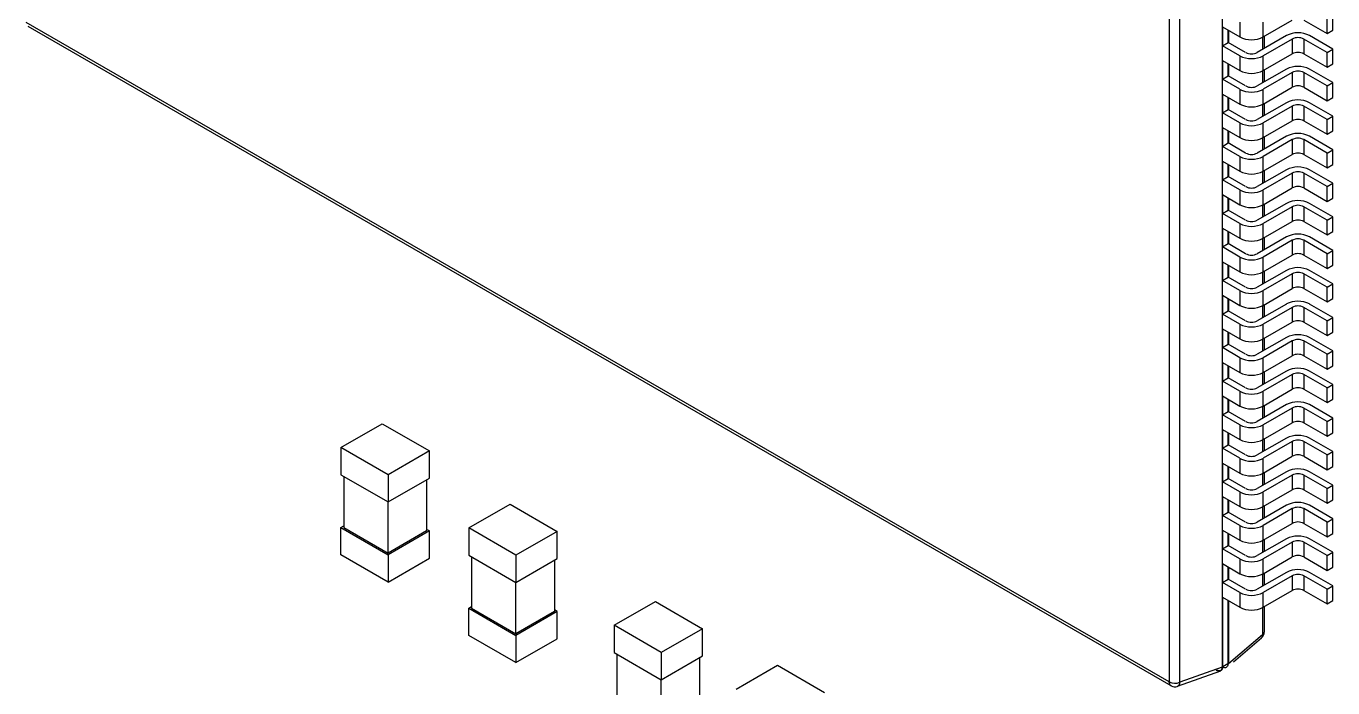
# Paper-space layout 'Layout1' of a CAD drawing. Header units: millimetres. Extents: x 0 to 841, y 0 to 594.
# Drawn here: x 490.51 to 522.3, y 137.33 to 153.43 of the extents above; entities that cross this region are included whole.
import ezdxf

# ---------------------------------------------------------------- set-up
doc = ezdxf.new("R2010")
doc.units = ezdxf.units.MM
doc.layers.get('0').update_dxf_attribs({"lineweight": 50})

psp = doc.layouts.get("Layout1")

# ---------------------------------------------------------------- linework, layer by layer
at = {"color": 18, "linetype": 'Continuous', "lineweight": 25, "true_color": 0x000000}
for p, q in [((519.61, 170.167), (519.61, 137.832)), ((518.318, 169.584), (518.318, 137.474)), ((518.585, 137.466), (518.585, 169.576)), ((519.618, 153.415), (519.618, 153.775)), ((520.608, 153.17), (521.315, 153.579)), ((521.598, 153.579), (522.163, 153.252)), ((522.163, 153.252), (522.163, 153.611)), ((522.305, 153.334), (522.305, 153.693)), ((518.318, 137.474), (490.512, 153.526)), ((490.553, 153.435), (518.36, 137.382)), ((519.618, 153.415), (520.042, 153.17)), ((519.625, 152.962), (519.625, 153.411)), ((519.752, 153.338), (519.752, 153.035)), ((519.766, 153.33), (519.766, 153.036)), ((520.042, 153.53), (520.042, 153.17)), ((520.608, 153.17), (520.608, 153.53)), ((522.163, 153.252), (522.305, 153.334)), ((519.618, 152.958), (519.759, 153.04)), ((520.042, 152.713), (519.618, 152.958)), ((519.618, 152.599), (519.618, 152.958)), ((520.183, 152.795), (519.759, 153.04)), ((521.173, 153.203), (520.466, 152.795)), ((520.595, 153.163), (520.595, 152.869)), ((521.315, 153.121), (520.608, 152.713)), ((520.64, 152.895), (520.64, 153.189)), ((521.315, 153.121), (521.315, 152.762)), ((522.163, 152.795), (521.598, 153.121)), ((521.598, 153.121), (521.598, 152.762)), ((522.305, 152.876), (521.739, 153.203)), ((520.042, 152.713), (520.042, 152.354)), ((520.608, 152.354), (521.315, 152.762)), ((520.608, 152.354), (520.608, 152.713)), ((521.598, 152.762), (522.163, 152.435)), ((522.163, 152.795), (522.305, 152.876)), ((522.163, 152.435), (522.163, 152.795)), ((522.305, 152.517), (522.305, 152.876)), ((519.618, 152.599), (520.042, 152.354)), ((519.625, 152.146), (519.625, 152.594)), ((519.752, 152.521), (519.752, 152.219)), ((519.766, 152.513), (519.766, 152.219)), ((521.173, 152.386), (520.466, 151.978)), ((520.595, 152.347), (520.595, 152.053)), ((521.315, 152.305), (520.608, 151.897)), ((520.64, 152.078), (520.64, 152.372)), ((521.315, 152.305), (521.315, 151.946)), ((522.163, 151.978), (521.598, 152.305)), ((521.598, 152.305), (521.598, 151.946)), ((522.305, 152.06), (521.739, 152.386)), ((522.163, 152.435), (522.305, 152.517)), ((519.618, 152.141), (519.759, 152.223)), ((520.042, 151.897), (519.618, 152.141)), ((519.618, 151.782), (519.618, 152.141)), ((520.183, 151.978), (519.759, 152.223)), ((522.163, 151.978), (522.305, 152.06)), ((522.163, 151.619), (522.163, 151.978)), ((522.305, 151.701), (522.305, 152.06)), ((519.618, 151.782), (520.042, 151.537)), ((519.625, 151.329), (519.625, 151.778)), ((519.752, 151.705), (519.752, 151.402)), ((519.766, 151.697), (519.766, 151.403)), ((520.042, 151.897), (520.042, 151.537)), ((520.608, 151.537), (521.315, 151.946)), ((520.608, 151.537), (520.608, 151.897)), ((521.598, 151.946), (522.163, 151.619)), ((522.163, 151.619), (522.305, 151.701)), ((519.618, 151.325), (519.759, 151.407)), ((520.183, 151.162), (519.759, 151.407)), ((521.173, 151.57), (520.466, 151.162)), ((520.595, 151.53), (520.595, 151.236)), ((521.315, 151.488), (520.608, 151.08)), ((520.64, 151.262), (520.64, 151.556)), ((521.315, 151.488), (521.315, 151.129)), ((522.163, 151.162), (521.598, 151.488)), ((521.598, 151.488), (521.598, 151.129)), ((522.305, 151.243), (521.739, 151.57)), ((520.042, 151.08), (519.618, 151.325)), ((519.618, 150.966), (519.618, 151.325)), ((520.042, 151.08), (520.042, 150.721)), ((520.608, 150.721), (521.315, 151.129)), ((520.608, 150.721), (520.608, 151.08)), ((521.598, 151.129), (522.163, 150.802)), ((522.163, 151.162), (522.305, 151.243)), ((522.163, 150.802), (522.163, 151.162)), ((522.305, 150.884), (522.305, 151.243)), ((519.618, 150.966), (520.042, 150.721)), ((519.625, 150.513), (519.625, 150.961)), ((519.752, 150.888), (519.752, 150.586)), ((519.766, 150.88), (519.766, 150.586)), ((521.173, 150.753), (520.466, 150.345)), ((520.595, 150.714), (520.595, 150.419)), ((520.64, 150.445), (520.64, 150.739)), ((522.305, 150.427), (521.739, 150.753)), ((522.163, 150.802), (522.305, 150.884)), ((519.618, 150.508), (519.759, 150.59)), ((520.042, 150.263), (519.618, 150.508)), ((519.618, 150.149), (519.618, 150.508)), ((520.183, 150.345), (519.759, 150.59)), ((521.315, 150.672), (520.608, 150.263)), ((521.315, 150.672), (521.315, 150.312)), ((522.163, 150.345), (521.598, 150.672)), ((521.598, 150.672), (521.598, 150.312)), ((522.163, 150.345), (522.305, 150.427)), ((522.305, 150.068), (522.305, 150.427)), ((519.618, 150.149), (520.042, 149.904)), ((519.625, 149.696), (519.625, 150.145)), ((519.752, 150.072), (519.752, 149.769)), ((519.766, 150.064), (519.766, 149.77)), ((520.042, 150.263), (520.042, 149.904)), ((520.608, 149.904), (521.315, 150.312)), ((520.608, 149.904), (520.608, 150.263)), ((521.598, 150.312), (522.163, 149.986)), ((522.163, 149.986), (522.163, 150.345)), ((522.163, 149.986), (522.305, 150.068)), ((519.618, 149.692), (519.759, 149.774)), ((520.183, 149.529), (519.759, 149.774)), ((521.173, 149.937), (520.466, 149.529)), ((520.595, 149.897), (520.595, 149.603)), ((521.315, 149.855), (520.608, 149.447)), ((520.64, 149.629), (520.64, 149.923)), ((521.315, 149.855), (521.315, 149.496)), ((522.163, 149.529), (521.598, 149.855)), ((521.598, 149.855), (521.598, 149.496)), ((522.305, 149.61), (521.739, 149.937)), ((520.042, 149.447), (519.618, 149.692)), ((519.618, 149.333), (519.618, 149.692)), ((520.042, 149.447), (520.042, 149.088)), ((520.608, 149.088), (521.315, 149.496)), ((520.608, 149.088), (520.608, 149.447)), ((521.598, 149.496), (522.163, 149.169)), ((522.163, 149.529), (522.305, 149.61)), ((522.163, 149.169), (522.163, 149.529)), ((522.305, 149.251), (522.305, 149.61)), ((519.618, 149.333), (520.042, 149.088)), ((519.625, 148.88), (519.625, 149.328)), ((519.752, 149.255), (519.752, 148.953)), ((519.766, 149.247), (519.766, 148.953)), ((521.173, 149.12), (520.466, 148.712)), ((522.305, 148.794), (521.739, 149.12)), ((522.163, 149.169), (522.305, 149.251)), ((519.618, 148.875), (519.759, 148.957)), ((520.042, 148.63), (519.618, 148.875)), ((519.618, 148.516), (519.618, 148.875)), ((520.183, 148.712), (519.759, 148.957)), ((520.595, 149.081), (520.595, 148.786)), ((521.315, 149.039), (520.608, 148.63)), ((520.64, 148.812), (520.64, 149.106)), ((521.315, 149.039), (521.315, 148.679)), ((522.163, 148.712), (521.598, 149.039)), ((521.598, 149.039), (521.598, 148.679)), ((522.163, 148.712), (522.305, 148.794)), ((522.305, 148.434), (522.305, 148.794)), ((519.618, 148.516), (520.042, 148.271)), ((519.625, 148.063), (519.625, 148.512)), ((520.042, 148.63), (520.042, 148.271)), ((520.608, 148.271), (521.315, 148.679)), ((520.608, 148.271), (520.608, 148.63)), ((521.598, 148.679), (522.163, 148.353)), ((522.163, 148.353), (522.163, 148.712)), ((519.752, 148.439), (519.752, 148.136)), ((519.766, 148.431), (519.766, 148.137)), ((521.173, 148.304), (520.466, 147.896)), ((520.595, 148.264), (520.595, 147.97)), ((521.315, 148.222), (520.608, 147.814)), ((520.64, 147.996), (520.64, 148.29)), ((521.315, 148.222), (521.315, 147.863)), ((522.163, 147.896), (521.598, 148.222)), ((521.598, 148.222), (521.598, 147.863)), ((522.305, 147.977), (521.739, 148.304)), ((522.163, 148.353), (522.305, 148.434)), ((519.618, 148.059), (519.759, 148.14)), ((520.042, 147.814), (519.618, 148.059)), ((519.618, 147.7), (519.618, 148.059)), ((520.183, 147.896), (519.759, 148.14)), ((520.608, 147.455), (521.315, 147.863)), ((521.598, 147.863), (522.163, 147.536)), ((522.163, 147.896), (522.305, 147.977)), ((522.163, 147.536), (522.163, 147.896)), ((522.305, 147.618), (522.305, 147.977)), ((519.618, 147.7), (520.042, 147.455)), ((519.625, 147.247), (519.625, 147.695)), ((519.752, 147.622), (519.752, 147.32)), ((519.766, 147.614), (519.766, 147.32)), ((520.042, 147.814), (520.042, 147.455)), ((520.608, 147.455), (520.608, 147.814)), ((522.163, 147.536), (522.305, 147.618)), ((519.618, 147.242), (519.759, 147.324)), ((520.042, 146.997), (519.618, 147.242)), ((519.618, 146.883), (519.618, 147.242)), ((520.183, 147.079), (519.759, 147.324)), ((521.173, 147.487), (520.466, 147.079)), ((520.595, 147.448), (520.595, 147.153)), ((521.315, 147.406), (520.608, 146.997)), ((520.64, 147.179), (520.64, 147.473)), ((521.315, 147.406), (521.315, 147.046)), ((522.163, 147.079), (521.598, 147.406)), ((521.598, 147.406), (521.598, 147.046)), ((522.305, 147.161), (521.739, 147.487)), ((520.042, 146.997), (520.042, 146.638)), ((520.608, 146.638), (521.315, 147.046)), ((520.608, 146.638), (520.608, 146.997)), ((521.598, 147.046), (522.163, 146.72)), ((522.163, 147.079), (522.305, 147.161)), ((522.163, 146.72), (522.163, 147.079)), ((522.305, 146.801), (522.305, 147.161)), ((519.618, 146.883), (520.042, 146.638)), ((519.625, 146.43), (519.625, 146.879)), ((519.752, 146.806), (519.752, 146.503)), ((519.766, 146.798), (519.766, 146.504)), ((521.173, 146.671), (520.466, 146.262)), ((520.595, 146.631), (520.595, 146.337)), ((521.315, 146.589), (520.608, 146.181)), ((520.64, 146.362), (520.64, 146.656)), ((521.315, 146.589), (521.315, 146.23)), ((522.163, 146.262), (521.598, 146.589)), ((521.598, 146.589), (521.598, 146.23)), ((522.305, 146.344), (521.739, 146.671)), ((522.163, 146.72), (522.305, 146.801)), ((519.618, 146.426), (519.759, 146.507)), ((520.042, 146.181), (519.618, 146.426)), ((519.618, 146.066), (519.618, 146.426)), ((520.183, 146.262), (519.759, 146.507)), ((522.163, 146.262), (522.305, 146.344)), ((522.163, 145.903), (522.163, 146.262)), ((522.305, 145.985), (522.305, 146.344)), ((519.618, 146.066), (520.042, 145.822)), ((519.625, 145.613), (519.625, 146.062)), ((519.752, 145.989), (519.752, 145.687)), ((519.766, 145.981), (519.766, 145.687)), ((520.042, 146.181), (520.042, 145.822)), ((520.608, 145.822), (521.315, 146.23)), ((520.608, 145.822), (520.608, 146.181)), ((521.598, 146.23), (522.163, 145.903)), ((522.163, 145.903), (522.305, 145.985)), ((519.618, 145.609), (519.759, 145.691)), ((520.183, 145.446), (519.759, 145.691)), ((521.173, 145.854), (520.466, 145.446)), ((520.595, 145.815), (520.595, 145.52)), ((521.315, 145.772), (520.608, 145.364)), ((520.64, 145.546), (520.64, 145.84)), ((521.315, 145.772), (521.315, 145.413)), ((522.163, 145.446), (521.598, 145.772)), ((521.598, 145.772), (521.598, 145.413)), ((522.305, 145.528), (521.739, 145.854)), ((520.042, 145.364), (519.618, 145.609)), ((519.618, 145.25), (519.618, 145.609)), ((520.042, 145.364), (520.042, 145.005)), ((520.608, 145.005), (521.315, 145.413)), ((520.608, 145.005), (520.608, 145.364)), ((521.598, 145.413), (522.163, 145.087)), ((522.163, 145.446), (522.305, 145.528)), ((522.163, 145.087), (522.163, 145.446)), ((522.305, 145.168), (522.305, 145.528)), ((519.618, 145.25), (520.042, 145.005)), ((519.625, 144.797), (519.625, 145.246)), ((519.752, 145.173), (519.752, 144.87)), ((519.766, 145.164), (519.766, 144.87)), ((521.173, 145.038), (520.466, 144.629)), ((520.595, 144.998), (520.595, 144.704)), ((520.64, 144.729), (520.64, 145.023)), ((522.305, 144.711), (521.739, 145.038)), ((522.163, 145.087), (522.305, 145.168)), ((519.618, 144.793), (519.759, 144.874)), ((520.042, 144.548), (519.618, 144.793)), ((519.618, 144.433), (519.618, 144.793)), ((520.183, 144.629), (519.759, 144.874)), ((521.315, 144.956), (520.608, 144.548)), ((521.315, 144.956), (521.315, 144.597)), ((522.163, 144.629), (521.598, 144.956)), ((521.598, 144.956), (521.598, 144.597)), ((522.163, 144.629), (522.305, 144.711)), ((522.305, 144.352), (522.305, 144.711)), ((519.618, 144.433), (520.042, 144.188)), ((519.625, 143.98), (519.625, 144.429)), ((519.752, 144.356), (519.752, 144.053)), ((519.766, 144.348), (519.766, 144.054)), ((520.042, 144.548), (520.042, 144.188)), ((520.608, 144.188), (521.315, 144.597)), ((520.608, 144.188), (520.608, 144.548)), ((521.598, 144.597), (522.163, 144.27)), ((522.163, 144.27), (522.163, 144.629)), ((522.163, 144.27), (522.305, 144.352)), ((519.618, 143.976), (519.759, 144.058)), ((520.183, 143.813), (519.759, 144.058)), ((521.173, 144.221), (520.466, 143.813)), ((520.595, 144.181), (520.595, 143.887)), ((521.315, 144.139), (520.608, 143.731)), ((520.64, 143.913), (520.64, 144.207)), ((521.315, 144.139), (521.315, 143.78)), ((522.163, 143.813), (521.598, 144.139)), ((521.598, 144.139), (521.598, 143.78)), ((522.305, 143.894), (521.739, 144.221)), ((498.168, 143.178), (499.174, 143.758)), ((499.174, 143.758), (500.322, 143.095)), ((520.042, 143.731), (519.618, 143.976)), ((519.618, 143.617), (519.618, 143.976)), ((520.042, 143.731), (520.042, 143.372)), ((520.608, 143.372), (521.315, 143.78)), ((520.608, 143.372), (520.608, 143.731)), ((521.598, 143.78), (522.163, 143.454)), ((522.163, 143.813), (522.305, 143.894)), ((522.163, 143.454), (522.163, 143.813)), ((522.305, 143.535), (522.305, 143.894)), ((519.618, 143.617), (520.042, 143.372)), ((519.625, 143.164), (519.625, 143.613)), ((519.752, 143.539), (519.752, 143.237)), ((519.766, 143.531), (519.766, 143.237)), ((521.173, 143.404), (520.466, 142.996)), ((520.64, 143.096), (520.64, 143.39)), ((522.305, 143.078), (521.739, 143.404)), ((522.163, 143.454), (522.305, 143.535)), ((499.317, 142.515), (498.168, 143.178)), ((498.168, 143.178), (498.168, 142.515)), ((500.322, 143.095), (499.317, 142.515)), ((500.322, 142.432), (500.322, 143.095)), ((519.618, 143.16), (519.759, 143.241)), ((520.042, 142.915), (519.618, 143.16)), ((519.618, 142.8), (519.618, 143.16)), ((520.183, 142.996), (519.759, 143.241)), ((520.595, 143.365), (520.595, 143.071)), ((521.315, 143.323), (520.608, 142.915)), ((521.315, 143.323), (521.315, 142.964)), ((522.163, 142.996), (521.598, 143.323)), ((521.598, 143.323), (521.598, 142.964)), ((522.163, 142.996), (522.305, 143.078)), ((522.305, 142.719), (522.305, 143.078)), ((519.618, 142.8), (520.042, 142.555)), ((519.625, 142.347), (519.625, 142.796)), ((520.042, 142.915), (520.042, 142.555)), ((520.608, 142.555), (521.315, 142.964)), ((520.608, 142.555), (520.608, 142.915)), ((521.598, 142.964), (522.163, 142.637)), ((522.163, 142.637), (522.163, 142.996)), ((498.168, 142.515), (499.317, 141.852)), ((498.239, 142.474), (498.239, 141.228)), ((499.317, 142.515), (499.317, 141.852)), ((519.752, 142.723), (519.752, 142.42)), ((519.766, 142.715), (519.766, 142.421)), ((521.173, 142.588), (520.466, 142.18)), ((520.595, 142.548), (520.595, 142.254)), ((521.315, 142.506), (520.608, 142.098)), ((520.64, 142.28), (520.64, 142.574)), ((521.315, 142.506), (521.315, 142.147)), ((522.163, 142.18), (521.598, 142.506)), ((521.598, 142.506), (521.598, 142.147)), ((522.305, 142.261), (521.739, 142.588)), ((522.163, 142.637), (522.305, 142.719)), ((499.317, 141.852), (500.322, 142.432)), ((500.251, 142.392), (500.251, 141.146)), ((519.618, 142.343), (519.759, 142.425)), ((520.042, 142.098), (519.618, 142.343)), ((519.618, 141.984), (519.618, 142.343)), ((520.183, 142.18), (519.759, 142.425)), ((520.608, 141.739), (521.315, 142.147)), ((521.598, 142.147), (522.163, 141.82)), ((522.163, 142.18), (522.305, 142.261)), ((522.163, 141.82), (522.163, 142.18)), ((522.305, 141.902), (522.305, 142.261)), ((499.317, 140.606), (499.317, 141.852)), ((501.28, 141.219), (502.285, 141.799)), ((502.285, 141.799), (503.433, 141.136)), ((519.618, 141.984), (520.042, 141.739)), ((519.625, 141.531), (519.625, 141.979)), ((519.752, 141.906), (519.752, 141.604)), ((519.766, 141.898), (519.766, 141.604)), ((520.042, 142.098), (520.042, 141.739)), ((520.608, 141.739), (520.608, 142.098)), ((522.163, 141.82), (522.305, 141.902)), ((519.618, 141.526), (519.759, 141.608)), ((520.042, 141.282), (519.618, 141.526)), ((519.618, 141.167), (519.618, 141.526)), ((520.183, 141.363), (519.759, 141.608)), ((521.173, 141.771), (520.466, 141.363)), ((520.595, 141.732), (520.595, 141.438)), ((521.315, 141.69), (520.608, 141.282)), ((520.64, 141.463), (520.64, 141.757)), ((521.315, 141.69), (521.315, 141.33)), ((522.163, 141.363), (521.598, 141.69)), ((521.598, 141.69), (521.598, 141.33)), ((522.305, 141.445), (521.739, 141.771)), ((498.168, 141.228), (498.239, 141.269)), ((498.168, 141.228), (499.317, 140.565)), ((498.168, 140.565), (498.168, 141.228)), ((498.239, 141.228), (499.317, 140.606)), ((500.322, 141.146), (500.251, 141.186)), ((502.428, 140.556), (501.28, 141.219)), ((501.28, 141.219), (501.28, 140.555)), ((519.618, 141.167), (520.042, 140.922)), ((519.625, 140.714), (519.625, 141.163)), ((520.042, 141.282), (520.042, 140.922)), ((520.608, 140.922), (521.315, 141.33)), ((520.608, 140.922), (520.608, 141.282)), ((521.598, 141.33), (522.163, 141.004)), ((522.163, 141.363), (522.305, 141.445)), ((522.163, 141.004), (522.163, 141.363)), ((522.305, 141.086), (522.305, 141.445)), ((500.251, 141.146), (499.317, 140.606)), ((500.322, 141.146), (499.317, 140.565)), ((500.322, 140.483), (500.322, 141.146)), ((503.433, 141.136), (502.428, 140.556)), ((503.433, 140.473), (503.433, 141.136)), ((519.752, 141.09), (519.752, 140.787)), ((519.766, 141.082), (519.766, 140.788)), ((521.173, 140.955), (520.466, 140.547)), ((520.595, 140.915), (520.595, 140.621)), ((521.315, 140.873), (520.608, 140.465)), ((520.64, 140.647), (520.64, 140.941)), ((521.315, 140.873), (521.315, 140.514)), ((522.163, 140.547), (521.598, 140.873)), ((521.598, 140.873), (521.598, 140.514)), ((522.305, 140.628), (521.739, 140.955)), ((522.163, 141.004), (522.305, 141.086)), ((499.317, 139.902), (498.168, 140.565)), ((499.317, 140.565), (499.317, 139.902)), ((501.28, 140.555), (502.428, 139.893)), ((502.428, 140.556), (502.428, 139.893)), ((519.618, 140.71), (519.759, 140.792)), ((520.042, 140.465), (519.618, 140.71)), ((519.618, 140.351), (519.618, 140.71)), ((520.183, 140.547), (519.759, 140.792)), ((522.163, 140.547), (522.305, 140.628)), ((522.163, 140.187), (522.163, 140.547)), ((522.305, 140.269), (522.305, 140.628)), ((499.317, 139.902), (500.322, 140.483)), ((501.35, 140.515), (501.35, 139.269)), ((502.428, 139.893), (503.433, 140.473)), ((503.363, 140.432), (503.363, 139.186)), ((519.618, 140.351), (520.042, 140.106)), ((519.625, 139.898), (519.625, 140.346)), ((519.752, 140.273), (519.752, 139.971)), ((519.766, 140.265), (519.766, 139.971)), ((520.042, 140.465), (520.042, 140.106)), ((520.608, 140.106), (521.315, 140.514)), ((520.608, 140.106), (520.608, 140.465)), ((521.598, 140.514), (522.163, 140.187)), ((522.163, 140.187), (522.305, 140.269)), ((502.428, 138.646), (502.428, 139.893)), ((519.618, 139.893), (519.759, 139.975)), ((520.042, 139.648), (519.618, 139.893)), ((519.618, 139.534), (519.618, 139.893)), ((520.183, 139.73), (519.759, 139.975)), ((521.173, 140.138), (520.466, 139.73)), ((520.595, 140.099), (520.595, 139.804)), ((521.315, 140.057), (520.608, 139.648)), ((520.64, 139.83), (520.64, 140.124)), ((521.315, 140.057), (521.315, 139.697)), ((522.163, 139.73), (521.598, 140.057)), ((521.598, 140.057), (521.598, 139.697)), ((522.305, 139.812), (521.739, 140.138)), ((520.042, 139.648), (520.042, 139.289)), ((520.608, 139.289), (521.315, 139.697)), ((520.608, 139.289), (520.608, 139.648)), ((521.598, 139.697), (522.163, 139.371)), ((522.163, 139.73), (522.305, 139.812)), ((522.163, 139.371), (522.163, 139.73)), ((522.305, 139.452), (522.305, 139.812)), ((501.28, 139.269), (501.35, 139.309)), ((501.28, 139.269), (502.428, 138.606)), ((501.28, 138.606), (501.28, 139.269)), ((501.35, 139.269), (502.428, 138.646)), ((504.815, 138.851), (505.821, 139.431)), ((505.821, 139.431), (506.969, 138.768)), ((519.618, 139.534), (520.042, 139.289)), ((519.625, 137.84), (519.625, 139.53)), ((519.752, 139.457), (519.752, 137.913)), ((519.766, 139.449), (519.766, 137.922)), ((520.595, 139.282), (520.595, 138.626)), ((520.64, 138.698), (520.64, 139.308)), ((522.163, 139.371), (522.305, 139.452)), ((503.363, 139.186), (502.428, 138.646)), ((503.433, 139.186), (502.428, 138.606)), ((503.433, 139.186), (503.363, 139.227)), ((503.433, 138.523), (503.433, 139.186)), ((505.963, 138.188), (504.815, 138.851)), ((504.815, 138.851), (504.815, 138.188)), ((506.969, 138.768), (505.963, 138.188)), ((506.969, 138.105), (506.969, 138.768)), ((519.766, 137.922), (520.595, 138.626)), ((502.428, 137.943), (501.28, 138.606)), ((502.428, 138.606), (502.428, 137.943)), ((502.428, 137.943), (503.433, 138.523)), ((519.884, 137.965), (520.569, 138.546)), ((504.815, 138.188), (505.963, 137.525)), ((504.886, 138.147), (504.886, 136.901)), ((505.963, 138.188), (505.963, 137.525)), ((505.963, 137.525), (506.969, 138.105)), ((506.898, 138.065), (506.898, 136.819)), ((507.785, 137.3), (508.79, 137.88)), ((508.79, 137.88), (509.939, 137.217)), ((518.527, 137.367), (519.579, 137.743)), ((519.61, 137.832), (518.585, 137.466)), ((519.61, 137.832), (519.625, 137.84)), ((519.752, 137.913), (519.625, 137.84)), ((519.752, 137.913), (519.766, 137.922)), ((505.963, 136.279), (505.963, 137.525))]:
    psp.add_line(p, q, dxfattribs=at)
for centre, radius, start, end in [((521.456, 152.657), 0.615, 62.612, 117.3874), ((520.325, 153.716), 0.615, 242.6089, 297.393), ((521.456, 152.848), 0.307, 62.612, 117.3874), ((520.325, 153.259), 0.615, 242.6089, 297.393), ((520.325, 153.068), 0.307, 242.6058, 297.3985), ((521.456, 152.489), 0.307, 62.612, 117.3874), ((520.325, 152.9), 0.615, 242.6089, 297.393), ((521.456, 151.84), 0.615, 62.612, 117.3874), ((521.456, 152.032), 0.307, 62.612, 117.3874), ((520.325, 152.251), 0.307, 242.6058, 297.3985), ((521.456, 151.673), 0.307, 62.612, 117.3874), ((520.325, 152.442), 0.615, 242.6089, 297.393), ((520.325, 152.083), 0.615, 242.6089, 297.393), ((521.456, 151.024), 0.615, 62.6161, 117.3858), ((521.456, 151.215), 0.307, 62.6161, 117.3883), ((520.325, 151.626), 0.615, 242.6089, 297.393), ((520.325, 151.435), 0.307, 242.6058, 297.3985), ((521.456, 150.856), 0.307, 62.612, 117.3874), ((520.325, 151.267), 0.615, 242.6089, 297.393), ((521.456, 150.207), 0.615, 62.612, 117.3874), ((521.456, 150.399), 0.307, 62.612, 117.3874), ((520.325, 150.809), 0.615, 242.6089, 297.393), ((520.325, 150.618), 0.307, 242.6058, 297.3985), ((521.456, 150.039), 0.307, 62.612, 117.3874), ((520.325, 150.45), 0.615, 242.6089, 297.393), ((521.456, 149.391), 0.615, 62.612, 117.3874), ((521.456, 149.582), 0.307, 62.612, 117.3874), ((520.325, 149.993), 0.615, 242.6089, 297.393), ((520.325, 149.801), 0.307, 242.6058, 297.3985), ((521.456, 149.223), 0.307, 62.612, 117.3874), ((521.456, 148.574), 0.615, 62.612, 117.3874), ((520.325, 149.634), 0.615, 242.6089, 297.393), ((521.456, 148.766), 0.307, 62.612, 117.3874), ((520.325, 149.176), 0.615, 242.6089, 297.393), ((520.325, 148.985), 0.307, 242.6058, 297.3985), ((521.456, 148.406), 0.307, 62.612, 117.3874), ((520.325, 148.817), 0.615, 242.6089, 297.393), ((521.456, 147.758), 0.615, 62.612, 117.3874), ((521.456, 147.949), 0.307, 62.612, 117.3874), ((520.325, 148.168), 0.307, 242.6058, 297.3985), ((521.456, 147.59), 0.307, 62.612, 117.3874), ((520.325, 148.36), 0.615, 242.6089, 297.393), ((521.456, 146.941), 0.615, 62.612, 117.3874), ((520.325, 148), 0.615, 242.6089, 297.393), ((521.456, 147.133), 0.307, 62.612, 117.3874), ((520.325, 147.543), 0.615, 242.6089, 297.393), ((520.325, 147.352), 0.307, 242.6058, 297.3985), ((521.456, 146.773), 0.307, 62.612, 117.3874), ((520.325, 147.184), 0.615, 242.6089, 297.393), ((521.456, 146.125), 0.615, 62.612, 117.3874), ((521.456, 146.316), 0.307, 62.612, 117.3874), ((520.325, 146.535), 0.307, 242.6058, 297.3985), ((521.456, 145.957), 0.307, 62.612, 117.3874), ((520.325, 146.727), 0.615, 242.6089, 297.393), ((520.325, 146.367), 0.615, 242.6089, 297.393), ((521.456, 145.308), 0.615, 62.612, 117.3874), ((521.456, 145.499), 0.307, 62.612, 117.3874), ((520.325, 145.91), 0.615, 242.6089, 297.393), ((520.325, 145.719), 0.307, 242.6058, 297.3985), ((521.456, 145.14), 0.307, 62.612, 117.3874), ((520.325, 145.551), 0.615, 242.6089, 297.393), ((521.456, 144.492), 0.615, 62.612, 117.3874), ((521.456, 144.683), 0.307, 62.612, 117.3874), ((520.325, 145.094), 0.615, 242.6089, 297.393), ((520.325, 144.902), 0.307, 242.6058, 297.3985), ((521.456, 144.324), 0.307, 62.612, 117.3874), ((520.325, 144.734), 0.615, 242.6089, 297.393), ((521.456, 143.675), 0.615, 62.612, 117.3874), ((521.456, 143.866), 0.307, 62.612, 117.3874), ((520.325, 144.277), 0.615, 242.6089, 297.393), ((520.325, 144.086), 0.307, 242.6058, 297.3985), ((521.456, 143.507), 0.307, 62.612, 117.3874), ((521.456, 142.859), 0.615, 62.612, 117.3874), ((520.325, 143.918), 0.615, 242.6089, 297.393), ((521.456, 143.05), 0.307, 62.612, 117.3874), ((520.325, 143.46), 0.615, 242.6089, 297.393), ((520.325, 143.269), 0.307, 242.6058, 297.3985), ((521.456, 142.691), 0.307, 62.612, 117.3874), ((520.325, 143.101), 0.615, 242.6089, 297.393), ((521.456, 142.042), 0.615, 62.612, 117.3874), ((521.456, 142.233), 0.307, 62.612, 117.3874), ((520.325, 142.453), 0.307, 242.6058, 297.3985), ((521.456, 141.874), 0.307, 62.612, 117.3874), ((520.325, 142.644), 0.615, 242.6089, 297.393), ((521.456, 141.225), 0.615, 62.612, 117.3874), ((520.325, 142.285), 0.615, 242.6089, 297.393), ((521.456, 141.417), 0.307, 62.612, 117.3874), ((520.325, 141.827), 0.615, 242.6089, 297.393), ((520.325, 141.636), 0.307, 242.6058, 297.3985), ((521.456, 141.058), 0.307, 62.612, 117.3874), ((520.325, 141.468), 0.615, 242.6089, 297.393), ((521.456, 140.409), 0.615, 62.612, 117.3874), ((521.456, 140.6), 0.307, 62.612, 117.3874), ((520.325, 140.819), 0.307, 242.6058, 297.3985), ((521.456, 140.241), 0.307, 62.612, 117.3874), ((520.325, 141.011), 0.615, 242.6089, 297.393), ((520.325, 140.652), 0.615, 242.6089, 297.393), ((521.456, 139.592), 0.615, 62.612, 117.3874), ((521.456, 139.784), 0.307, 62.612, 117.3874), ((520.325, 140.194), 0.615, 242.6089, 297.393), ((520.325, 140.003), 0.307, 242.6058, 297.3985), ((521.456, 139.424), 0.307, 62.612, 117.3874), ((520.325, 139.835), 0.615, 242.6089, 297.393), ((520.507, 138.61), 0.0891, 313.8391, 10.0471), ((520.548, 138.704), 0.0917, 300.7548, 356.1674), ((518.46, 137.751), 0.311, 242.83, 293.7073), ((518.417, 137.463), 0.0998, 174.1088, 234.5834), ((518.481, 137.461), 0.105, 296.1361, 2.5665)]:
    psp.add_arc(centre, radius, start, end, dxfattribs=at)
for points, knots in [([(520.567, 138.548), (520.579, 138.558), (520.609, 138.583), (520.635, 138.638), (520.637, 138.68), (520.638, 138.698)], [0, 0, 0, 0, 0.270076, 0.683266, 1, 1, 1, 1]), ([(519.61, 137.832), (519.606, 137.811), (519.598, 137.77), (519.564, 137.734), (519.519, 137.724), (519.485, 137.742), (519.469, 137.751)], [0, 0, 0, 0, 0.2500186, 0.4999616, 0.750038, 1, 1, 1, 1]), ([(519.625, 137.84), (519.623, 137.82), (519.619, 137.779), (519.586, 137.744), (519.539, 137.734), (519.502, 137.75), (519.484, 137.758)], [0, 0, 0, 0, 0.249991, 0.500033, 0.750009, 1, 1, 1, 1]), ([(519.752, 137.913), (519.75, 137.893), (519.745, 137.853), (519.713, 137.817), (519.666, 137.807), (519.629, 137.823), (519.61, 137.831)], [0, 0, 0, 0, 0.249991, 0.500033, 0.750009, 1, 1, 1, 1]), ([(518.36, 137.383), (518.37, 137.378), (518.394, 137.363), (518.423, 137.359), (518.441, 137.356)], [0, 0, 0, 0, 0.381707, 1, 1, 1, 1]), ([(518.441, 137.356), (518.467, 137.356), (518.497, 137.355), (518.524, 137.366), (518.527, 137.368)], [0, 0, 0, 0, 0.885293, 1, 1, 1, 1])]:
    psp.add_open_spline(points, degree=3, knots=knots, dxfattribs=at)

doc.saveas('drawing.dxf')
